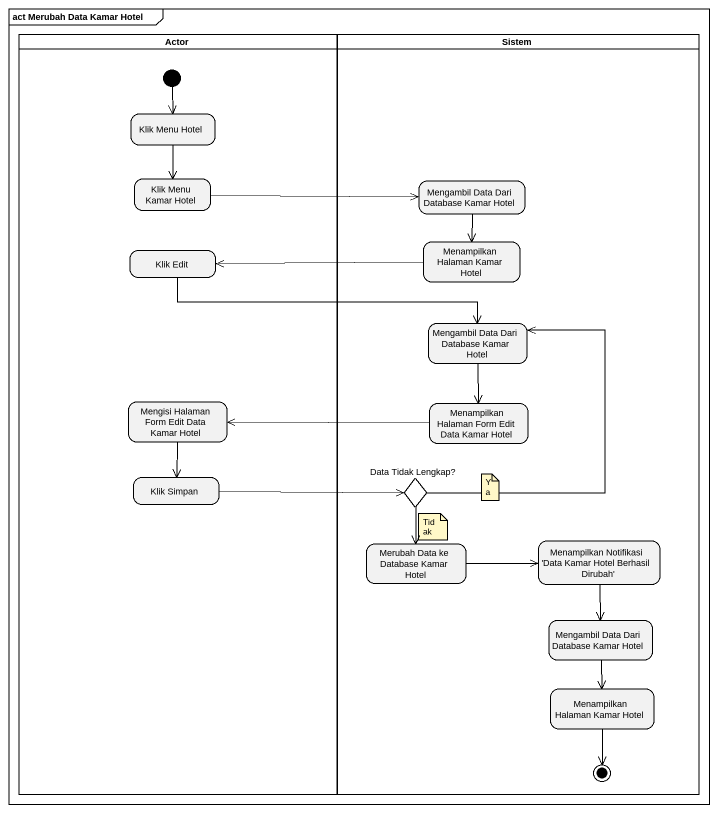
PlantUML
@startuml
mainframe act Merubah Data Kamar Hotel
hide empty description
state "Actor" as Actor_ <<partition>> {
  state "Klik Menu Hotel" as Klik_Menu_Hotel
  state "Klik Menu Kamar Hotel" as Klik_Menu_Kamar_Hotel
  state "Klik Edit" as Klik_Edit
  state "Mengisi Halaman Form Edit Data Kamar Hotel" as Mengisi_Halaman_Form_Edit
  state "Klik Simpan" as Klik_Simpan
  [*] --> Klik_Menu_Hotel
}
state Sistem <<partition>> {
  state "Mengambil Data Dari Database Kamar Hotel" as Mengambil_Data_Dari
  state "Menampilkan Halaman Kamar Hotel" as Menampilkan_Halaman_Kamar
  state "Mengambil Data Dari Database Kamar Hotel" as Mengambil_Data_Dari_2
  state "Menampilkan Halaman Form Edit Data Kamar Hotel" as Menampilkan_Halaman_Form
  state "Data Tidak Lengkap?" as Data_Tidak_Lengkap <<choice>>
  state "Merubah Data ke Database Kamar Hotel" as Merubah_Data_ke_Database
  state "Menampilkan Notifikasi 'Data Kamar Hotel Berhasil Dirubah'" as Menampilkan_Notifikasi_Data
  state "Mengambil Data Dari Database Kamar Hotel" as Mengambil_Data_Dari_3
  state "Menampilkan Halaman Kamar Hotel" as Menampilkan_Halaman_Kamar_2
  Menampilkan_Halaman_Kamar_2 --> [*]
}
Klik_Menu_Hotel --> Klik_Menu_Kamar_Hotel
Klik_Menu_Kamar_Hotel -right-> Mengambil_Data_Dari
Mengambil_Data_Dari --> Menampilkan_Halaman_Kamar
Menampilkan_Halaman_Kamar -left-> Klik_Edit
Klik_Edit -right-> Mengambil_Data_Dari_2
Mengambil_Data_Dari_2 --> Menampilkan_Halaman_Form
Mengisi_Halaman_Form_Edit --> Klik_Simpan
Menampilkan_Halaman_Form -left-> Mengisi_Halaman_Form_Edit
Klik_Simpan -right-> Data_Tidak_Lengkap
Data_Tidak_Lengkap -up-> Mengambil_Data_Dari_2
Data_Tidak_Lengkap --> Merubah_Data_ke_Database
Merubah_Data_ke_Database -right-> Menampilkan_Notifikasi_Data
Menampilkan_Notifikasi_Data --> Mengambil_Data_Dari_3
Mengambil_Data_Dari_3 --> Menampilkan_Halaman_Kamar_2
note as N1
  Ya
end note
note as N2
  Tidak
end note
@enduml
